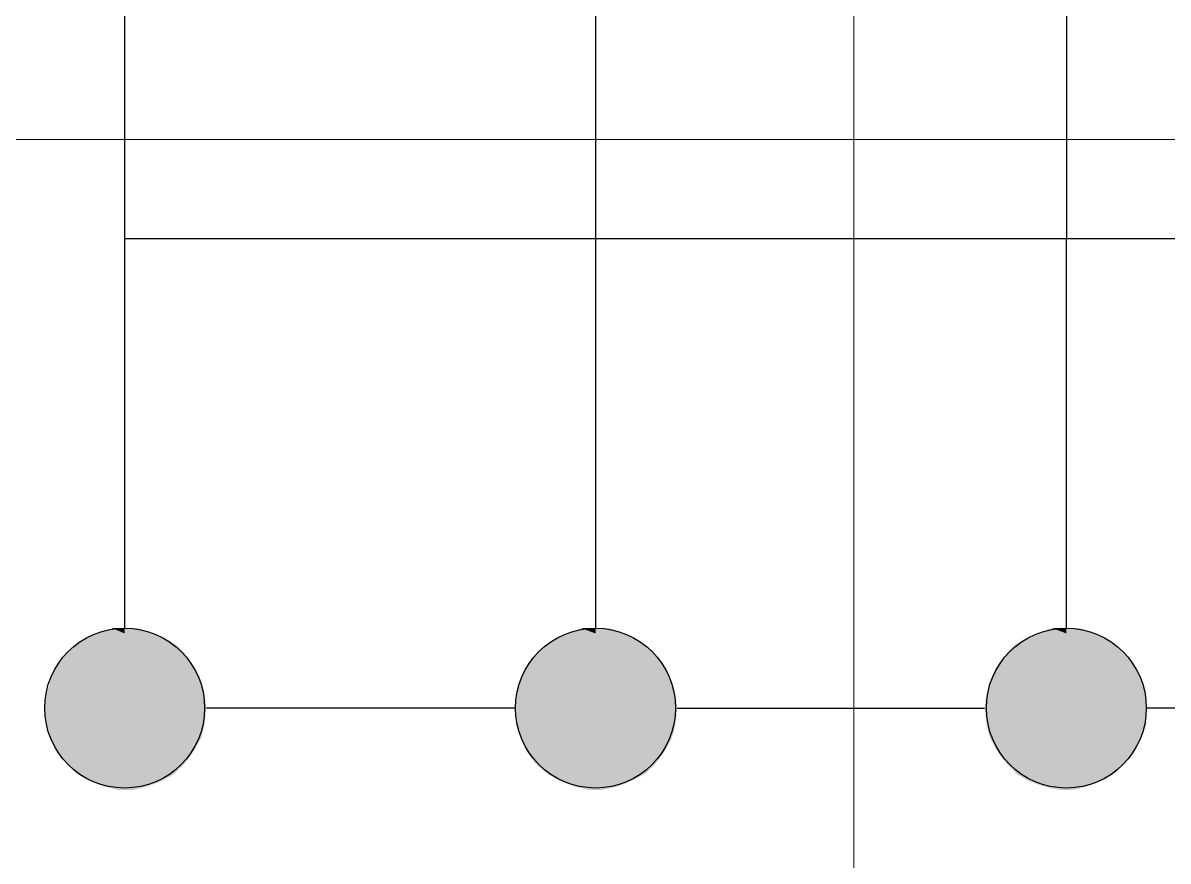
# Model space of a CAD drawing. Header units: millimetres. Extents: x 0 to 210, y 0 to 297.
# Drawn here: x 106.2 to 133.49, y 220.42 to 240.38 of the extents above; entities that cross this region are included whole.
import ezdxf

# ---------------------------------------------------------------- set-up
doc = ezdxf.new("R2010")
doc.units = ezdxf.units.MM
doc.layers.add('C00-00-00', color=7, linetype='Continuous')
for name, color, linetype, true_color in [('C00-00-FF', 5, 'Continuous', 0x0000ff), ('CBF-BF-BF', 7, 'Continuous', 0xbfbfbf), ('CFF-00-00', 1, 'Continuous', 0xff0000), ('CFF-00-FF', 6, 'Continuous', 0xff00ff)]:
    doc.layers.add(name, color=color, linetype=linetype, true_color=true_color)

msp = doc.modelspace()

# ---------------------------------------------------------------- hatches: boundary and pattern name
at = {"layer": 'C00-00-FF'}
h = msp.add_hatch(color=256, dxfattribs=at)
h.dxf.hatch_style = 2
h.paths.add_polyline_path([(108.331, 225.96475), (108.627333, 225.83775), (107.992333, 225.83775)])
h = msp.add_hatch(color=256, dxfattribs=at)
h.dxf.hatch_style = 2
h.paths.add_polyline_path([(108.627333, 225.96475), (108.331, 225.96475)])
h = msp.add_hatch(color=256, dxfattribs=at)
h.dxf.hatch_style = 2
h.paths.add_polyline_path([(108.331, 225.96475), (108.627333, 225.96475), (108.627333, 225.83775)])
h = msp.add_hatch(color=256, dxfattribs=at)
h.dxf.hatch_style = 2
h.paths.add_polyline_path([(108.627333, 225.96475), (108.966, 225.96475)])
h = msp.add_hatch(color=256, dxfattribs=at)
h.dxf.hatch_style = 2
h.paths.add_polyline_path([(108.627333, 225.96475), (109.304667, 225.83775), (108.627333, 225.83775)])
h = msp.add_hatch(color=256, dxfattribs=at)
h.dxf.hatch_style = 2
h.paths.add_polyline_path([(108.627333, 225.96475), (108.966, 225.96475), (109.304667, 225.83775)])
h = msp.add_hatch(color=256, dxfattribs=at)
h.dxf.hatch_style = 2
h.paths.add_polyline_path([(119.507, 225.96475), (119.845667, 225.83775), (119.210667, 225.83775)])
h = msp.add_hatch(color=256, dxfattribs=at)
h.dxf.hatch_style = 2
h.paths.add_polyline_path([(119.845667, 225.96475), (119.507, 225.96475)])
h = msp.add_hatch(color=256, dxfattribs=at)
h.dxf.hatch_style = 2
h.paths.add_polyline_path([(119.507, 225.96475), (119.845667, 225.96475), (119.845667, 225.83775)])
h = msp.add_hatch(color=256, dxfattribs=at)
h.dxf.hatch_style = 2
h.paths.add_polyline_path([(119.845667, 225.96475), (120.184333, 225.96475)])
h = msp.add_hatch(color=256, dxfattribs=at)
h.dxf.hatch_style = 2
h.paths.add_polyline_path([(119.845667, 225.96475), (120.523, 225.83775), (119.845667, 225.83775)])
h = msp.add_hatch(color=256, dxfattribs=at)
h.dxf.hatch_style = 2
h.paths.add_polyline_path([(119.845667, 225.96475), (120.184333, 225.96475), (120.523, 225.83775)])
h = msp.add_hatch(color=256, dxfattribs=at)
h.dxf.hatch_style = 2
h.paths.add_polyline_path([(130.725333, 225.96475), (131.064, 225.83775), (130.386667, 225.83775)])
h = msp.add_hatch(color=256, dxfattribs=at)
h.dxf.hatch_style = 2
h.paths.add_polyline_path([(131.064, 225.96475), (130.725333, 225.96475)])
h = msp.add_hatch(color=256, dxfattribs=at)
h.dxf.hatch_style = 2
h.paths.add_polyline_path([(130.725333, 225.96475), (131.064, 225.96475), (131.064, 225.83775)])
h = msp.add_hatch(color=256, dxfattribs=at)
h.dxf.hatch_style = 2
h.paths.add_polyline_path([(131.064, 225.96475), (131.402667, 225.96475)])
h = msp.add_hatch(color=256, dxfattribs=at)
h.dxf.hatch_style = 2
h.paths.add_polyline_path([(131.064, 225.96475), (131.699, 225.83775), (131.064, 225.83775)])
h = msp.add_hatch(color=256, dxfattribs=at)
h.dxf.hatch_style = 2
h.paths.add_polyline_path([(131.064, 225.96475), (131.402667, 225.96475), (131.699, 225.83775)])
h = msp.add_hatch(color=256, dxfattribs=at)
h.dxf.hatch_style = 2
h.paths.add_polyline_path([(107.696, 225.71075), (108.627333, 225.541417), (107.399667, 225.541417)])
h = msp.add_hatch(color=256, dxfattribs=at)
h.dxf.hatch_style = 2
h.paths.add_polyline_path([(107.992333, 225.83775), (108.627333, 225.71075), (107.696, 225.71075)])
h = msp.add_hatch(color=256, dxfattribs=at)
h.dxf.hatch_style = 2
h.paths.add_polyline_path([(107.696, 225.71075), (108.627333, 225.71075), (108.627333, 225.541417)])
h = msp.add_hatch(color=256, dxfattribs=at)
h.dxf.hatch_style = 2
h.paths.add_polyline_path([(107.992333, 225.83775), (108.627333, 225.83775), (108.627333, 225.71075)])
h = msp.add_hatch(color=256, dxfattribs=at)
h.dxf.hatch_style = 2
h.paths.add_polyline_path([(108.627333, 225.83775), (109.601, 225.71075), (108.627333, 225.71075)])
h = msp.add_hatch(color=256, dxfattribs=at)
h.dxf.hatch_style = 2
h.paths.add_polyline_path([(108.627333, 225.83775), (109.304667, 225.83775), (109.601, 225.71075)])
h = msp.add_hatch(color=256, dxfattribs=at)
h.dxf.hatch_style = 2
h.paths.add_polyline_path([(108.627333, 225.71075), (109.897333, 225.541417), (108.627333, 225.541417)])
h = msp.add_hatch(color=256, dxfattribs=at)
h.dxf.hatch_style = 2
h.paths.add_polyline_path([(108.627333, 225.71075), (109.601, 225.71075), (109.897333, 225.541417)])
h = msp.add_hatch(color=256, dxfattribs=at)
h.dxf.hatch_style = 2
h.paths.add_polyline_path([(118.872, 225.71075), (119.845667, 225.541417), (118.618, 225.541417)])
h = msp.add_hatch(color=256, dxfattribs=at)
h.dxf.hatch_style = 2
h.paths.add_polyline_path([(119.210667, 225.83775), (119.845667, 225.71075), (118.872, 225.71075)])
h = msp.add_hatch(color=256, dxfattribs=at)
h.dxf.hatch_style = 2
h.paths.add_polyline_path([(118.872, 225.71075), (119.845667, 225.71075), (119.845667, 225.541417)])
h = msp.add_hatch(color=256, dxfattribs=at)
h.dxf.hatch_style = 2
h.paths.add_polyline_path([(119.210667, 225.83775), (119.845667, 225.83775), (119.845667, 225.71075)])
h = msp.add_hatch(color=256, dxfattribs=at)
h.dxf.hatch_style = 2
h.paths.add_polyline_path([(119.845667, 225.83775), (120.819333, 225.71075), (119.845667, 225.71075)])
h = msp.add_hatch(color=256, dxfattribs=at)
h.dxf.hatch_style = 2
h.paths.add_polyline_path([(119.845667, 225.83775), (120.523, 225.83775), (120.819333, 225.71075)])
h = msp.add_hatch(color=256, dxfattribs=at)
h.dxf.hatch_style = 2
h.paths.add_polyline_path([(119.845667, 225.71075), (121.073333, 225.541417), (119.845667, 225.541417)])
h = msp.add_hatch(color=256, dxfattribs=at)
h.dxf.hatch_style = 2
h.paths.add_polyline_path([(119.845667, 225.71075), (120.819333, 225.71075), (121.073333, 225.541417)])
h = msp.add_hatch(color=256, dxfattribs=at)
h.dxf.hatch_style = 2
h.paths.add_polyline_path([(130.090333, 225.71075), (131.064, 225.541417), (129.794, 225.541417)])
h = msp.add_hatch(color=256, dxfattribs=at)
h.dxf.hatch_style = 2
h.paths.add_polyline_path([(130.386667, 225.83775), (131.064, 225.71075), (130.090333, 225.71075)])
h = msp.add_hatch(color=256, dxfattribs=at)
h.dxf.hatch_style = 2
h.paths.add_polyline_path([(130.090333, 225.71075), (131.064, 225.71075), (131.064, 225.541417)])
h = msp.add_hatch(color=256, dxfattribs=at)
h.dxf.hatch_style = 2
h.paths.add_polyline_path([(130.386667, 225.83775), (131.064, 225.83775), (131.064, 225.71075)])
h = msp.add_hatch(color=256, dxfattribs=at)
h.dxf.hatch_style = 2
h.paths.add_polyline_path([(131.064, 225.83775), (132.037667, 225.71075), (131.064, 225.71075)])
h = msp.add_hatch(color=256, dxfattribs=at)
h.dxf.hatch_style = 2
h.paths.add_polyline_path([(131.064, 225.83775), (131.699, 225.83775), (132.037667, 225.71075)])
h = msp.add_hatch(color=256, dxfattribs=at)
h.dxf.hatch_style = 2
h.paths.add_polyline_path([(131.064, 225.71075), (132.291667, 225.541417), (131.064, 225.541417)])
h = msp.add_hatch(color=256, dxfattribs=at)
h.dxf.hatch_style = 2
h.paths.add_polyline_path([(131.064, 225.71075), (132.037667, 225.71075), (132.291667, 225.541417)])
h = msp.add_hatch(color=256, dxfattribs=at)
h.dxf.hatch_style = 2
h.paths.add_polyline_path([(107.399667, 225.541417), (108.627333, 225.287417), (107.188, 225.287417)])
h = msp.add_hatch(color=256, dxfattribs=at)
h.dxf.hatch_style = 2
h.paths.add_polyline_path([(107.399667, 225.541417), (108.627333, 225.541417), (108.627333, 225.287417)])
h = msp.add_hatch(color=256, dxfattribs=at)
h.dxf.hatch_style = 2
h.paths.add_polyline_path([(108.627333, 225.541417), (110.109, 225.287417), (108.627333, 225.287417)])
h = msp.add_hatch(color=256, dxfattribs=at)
h.dxf.hatch_style = 2
h.paths.add_polyline_path([(108.627333, 225.541417), (109.897333, 225.541417), (110.109, 225.287417)])
h = msp.add_hatch(color=256, dxfattribs=at)
h.dxf.hatch_style = 2
h.paths.add_polyline_path([(118.618, 225.541417), (119.845667, 225.287417), (118.364, 225.287417)])
h = msp.add_hatch(color=256, dxfattribs=at)
h.dxf.hatch_style = 2
h.paths.add_polyline_path([(118.618, 225.541417), (119.845667, 225.541417), (119.845667, 225.287417)])
h = msp.add_hatch(color=256, dxfattribs=at)
h.dxf.hatch_style = 2
h.paths.add_polyline_path([(119.845667, 225.541417), (121.327333, 225.287417), (119.845667, 225.287417)])
h = msp.add_hatch(color=256, dxfattribs=at)
h.dxf.hatch_style = 2
h.paths.add_polyline_path([(119.845667, 225.541417), (121.073333, 225.541417), (121.327333, 225.287417)])
h = msp.add_hatch(color=256, dxfattribs=at)
h.dxf.hatch_style = 2
h.paths.add_polyline_path([(129.794, 225.541417), (131.064, 225.287417), (129.582333, 225.287417)])
h = msp.add_hatch(color=256, dxfattribs=at)
h.dxf.hatch_style = 2
h.paths.add_polyline_path([(129.794, 225.541417), (131.064, 225.541417), (131.064, 225.287417)])
h = msp.add_hatch(color=256, dxfattribs=at)
h.dxf.hatch_style = 2
h.paths.add_polyline_path([(131.064, 225.541417), (132.545667, 225.287417), (131.064, 225.287417)])
h = msp.add_hatch(color=256, dxfattribs=at)
h.dxf.hatch_style = 2
h.paths.add_polyline_path([(131.064, 225.541417), (132.291667, 225.541417), (132.545667, 225.287417)])
h = msp.add_hatch(color=256, dxfattribs=at)
h.dxf.hatch_style = 2
h.paths.add_polyline_path([(107.188, 225.287417), (108.627333, 224.991083), (106.976333, 224.991083)])
h = msp.add_hatch(color=256, dxfattribs=at)
h.dxf.hatch_style = 2
h.paths.add_polyline_path([(107.188, 225.287417), (108.627333, 225.287417), (108.627333, 224.991083)])
h = msp.add_hatch(color=256, dxfattribs=at)
h.dxf.hatch_style = 2
h.paths.add_polyline_path([(108.627333, 225.287417), (110.320667, 224.991083), (108.627333, 224.991083)])
h = msp.add_hatch(color=256, dxfattribs=at)
h.dxf.hatch_style = 2
h.paths.add_polyline_path([(108.627333, 225.287417), (110.109, 225.287417), (110.320667, 224.991083)])
h = msp.add_hatch(color=256, dxfattribs=at)
h.dxf.hatch_style = 2
h.paths.add_polyline_path([(118.364, 225.287417), (119.845667, 224.991083), (118.194667, 224.991083)])
h = msp.add_hatch(color=256, dxfattribs=at)
h.dxf.hatch_style = 2
h.paths.add_polyline_path([(118.364, 225.287417), (119.845667, 225.287417), (119.845667, 224.991083)])
h = msp.add_hatch(color=256, dxfattribs=at)
h.dxf.hatch_style = 2
h.paths.add_polyline_path([(119.845667, 225.287417), (121.539, 224.991083), (119.845667, 224.991083)])
h = msp.add_hatch(color=256, dxfattribs=at)
h.dxf.hatch_style = 2
h.paths.add_polyline_path([(119.845667, 225.287417), (121.327333, 225.287417), (121.539, 224.991083)])
h = msp.add_hatch(color=256, dxfattribs=at)
h.dxf.hatch_style = 2
h.paths.add_polyline_path([(129.582333, 225.287417), (131.064, 224.991083), (129.370667, 224.991083)])
h = msp.add_hatch(color=256, dxfattribs=at)
h.dxf.hatch_style = 2
h.paths.add_polyline_path([(129.582333, 225.287417), (131.064, 225.287417), (131.064, 224.991083)])
h = msp.add_hatch(color=256, dxfattribs=at)
h.dxf.hatch_style = 2
h.paths.add_polyline_path([(131.064, 225.287417), (132.715, 224.991083), (131.064, 224.991083)])
h = msp.add_hatch(color=256, dxfattribs=at)
h.dxf.hatch_style = 2
h.paths.add_polyline_path([(131.064, 225.287417), (132.545667, 225.287417), (132.715, 224.991083)])
h = msp.add_hatch(color=256, dxfattribs=at)
h.dxf.hatch_style = 2
h.paths.add_polyline_path([(106.976333, 224.991083), (108.627333, 224.69475), (106.849333, 224.69475)])
h = msp.add_hatch(color=256, dxfattribs=at)
h.dxf.hatch_style = 2
h.paths.add_polyline_path([(106.976333, 224.991083), (108.627333, 224.991083), (108.627333, 224.69475)])
h = msp.add_hatch(color=256, dxfattribs=at)
h.dxf.hatch_style = 2
h.paths.add_polyline_path([(108.627333, 224.991083), (110.447667, 224.69475), (108.627333, 224.69475)])
h = msp.add_hatch(color=256, dxfattribs=at)
h.dxf.hatch_style = 2
h.paths.add_polyline_path([(108.627333, 224.991083), (110.320667, 224.991083), (110.447667, 224.69475)])
h = msp.add_hatch(color=256, dxfattribs=at)
h.dxf.hatch_style = 2
h.paths.add_polyline_path([(118.194667, 224.991083), (119.845667, 224.69475), (118.025333, 224.69475)])
h = msp.add_hatch(color=256, dxfattribs=at)
h.dxf.hatch_style = 2
h.paths.add_polyline_path([(118.194667, 224.991083), (119.845667, 224.991083), (119.845667, 224.69475)])
h = msp.add_hatch(color=256, dxfattribs=at)
h.dxf.hatch_style = 2
h.paths.add_polyline_path([(119.845667, 224.991083), (121.666, 224.69475), (119.845667, 224.69475)])
h = msp.add_hatch(color=256, dxfattribs=at)
h.dxf.hatch_style = 2
h.paths.add_polyline_path([(119.845667, 224.991083), (121.539, 224.991083), (121.666, 224.69475)])
h = msp.add_hatch(color=256, dxfattribs=at)
h.dxf.hatch_style = 2
h.paths.add_polyline_path([(129.370667, 224.991083), (131.064, 224.69475), (129.243667, 224.69475)])
h = msp.add_hatch(color=256, dxfattribs=at)
h.dxf.hatch_style = 2
h.paths.add_polyline_path([(129.370667, 224.991083), (131.064, 224.991083), (131.064, 224.69475)])
h = msp.add_hatch(color=256, dxfattribs=at)
h.dxf.hatch_style = 2
h.paths.add_polyline_path([(131.064, 224.991083), (132.884333, 224.69475), (131.064, 224.69475)])
h = msp.add_hatch(color=256, dxfattribs=at)
h.dxf.hatch_style = 2
h.paths.add_polyline_path([(131.064, 224.991083), (132.715, 224.991083), (132.884333, 224.69475)])
h = msp.add_hatch(color=256, dxfattribs=at)
h.dxf.hatch_style = 2
h.paths.add_polyline_path([(106.849333, 224.69475), (108.627333, 224.398417), (106.764667, 224.398417)])
h = msp.add_hatch(color=256, dxfattribs=at)
h.dxf.hatch_style = 2
h.paths.add_polyline_path([(106.849333, 224.69475), (108.627333, 224.69475), (108.627333, 224.398417)])
h = msp.add_hatch(color=256, dxfattribs=at)
h.dxf.hatch_style = 2
h.paths.add_polyline_path([(108.627333, 224.69475), (110.532333, 224.398417), (108.627333, 224.398417)])
h = msp.add_hatch(color=256, dxfattribs=at)
h.dxf.hatch_style = 2
h.paths.add_polyline_path([(108.627333, 224.69475), (110.447667, 224.69475), (110.532333, 224.398417)])
h = msp.add_hatch(color=256, dxfattribs=at)
h.dxf.hatch_style = 2
h.paths.add_polyline_path([(118.025333, 224.69475), (119.845667, 224.398417), (117.940667, 224.398417)])
h = msp.add_hatch(color=256, dxfattribs=at)
h.dxf.hatch_style = 2
h.paths.add_polyline_path([(118.025333, 224.69475), (119.845667, 224.69475), (119.845667, 224.398417)])
h = msp.add_hatch(color=256, dxfattribs=at)
h.dxf.hatch_style = 2
h.paths.add_polyline_path([(119.845667, 224.69475), (121.750667, 224.398417), (119.845667, 224.398417)])
h = msp.add_hatch(color=256, dxfattribs=at)
h.dxf.hatch_style = 2
h.paths.add_polyline_path([(119.845667, 224.69475), (121.666, 224.69475), (121.750667, 224.398417)])
h = msp.add_hatch(color=256, dxfattribs=at)
h.dxf.hatch_style = 2
h.paths.add_polyline_path([(129.243667, 224.69475), (131.064, 224.398417), (129.159, 224.398417)])
h = msp.add_hatch(color=256, dxfattribs=at)
h.dxf.hatch_style = 2
h.paths.add_polyline_path([(129.243667, 224.69475), (131.064, 224.69475), (131.064, 224.398417)])
h = msp.add_hatch(color=256, dxfattribs=at)
h.dxf.hatch_style = 2
h.paths.add_polyline_path([(131.064, 224.69475), (132.969, 224.398417), (131.064, 224.398417)])
h = msp.add_hatch(color=256, dxfattribs=at)
h.dxf.hatch_style = 2
h.paths.add_polyline_path([(131.064, 224.69475), (132.884333, 224.69475), (132.969, 224.398417)])
h = msp.add_hatch(color=256, dxfattribs=at)
h.dxf.hatch_style = 2
h.paths.add_polyline_path([(106.764667, 224.398417), (108.627333, 224.05975), (106.722333, 224.05975)])
h = msp.add_hatch(color=256, dxfattribs=at)
h.dxf.hatch_style = 2
h.paths.add_polyline_path([(106.764667, 224.398417), (108.627333, 224.398417), (108.627333, 224.05975)])
h = msp.add_hatch(color=256, dxfattribs=at)
h.dxf.hatch_style = 2
h.paths.add_polyline_path([(108.627333, 224.398417), (110.574667, 224.05975), (108.627333, 224.05975)])
h = msp.add_hatch(color=256, dxfattribs=at)
h.dxf.hatch_style = 2
h.paths.add_polyline_path([(108.627333, 224.398417), (110.532333, 224.398417), (110.574667, 224.05975)])
h = msp.add_hatch(color=256, dxfattribs=at)
h.dxf.hatch_style = 2
h.paths.add_polyline_path([(117.940667, 224.398417), (119.845667, 224.05975), (117.940667, 224.05975)])
h = msp.add_hatch(color=256, dxfattribs=at)
h.dxf.hatch_style = 2
h.paths.add_polyline_path([(117.940667, 224.398417), (119.845667, 224.398417), (119.845667, 224.05975)])
h = msp.add_hatch(color=256, dxfattribs=at)
h.dxf.hatch_style = 2
h.paths.add_polyline_path([(119.845667, 224.398417), (121.793, 224.05975), (119.845667, 224.05975)])
h = msp.add_hatch(color=256, dxfattribs=at)
h.dxf.hatch_style = 2
h.paths.add_polyline_path([(119.845667, 224.398417), (121.750667, 224.398417), (121.793, 224.05975)])
h = msp.add_hatch(color=256, dxfattribs=at)
h.dxf.hatch_style = 2
h.paths.add_polyline_path([(129.159, 224.398417), (131.064, 224.05975), (129.116667, 224.05975)])
h = msp.add_hatch(color=256, dxfattribs=at)
h.dxf.hatch_style = 2
h.paths.add_polyline_path([(129.159, 224.398417), (131.064, 224.398417), (131.064, 224.05975)])
h = msp.add_hatch(color=256, dxfattribs=at)
h.dxf.hatch_style = 2
h.paths.add_polyline_path([(131.064, 224.398417), (132.969, 224.05975), (131.064, 224.05975)])
h = msp.add_hatch(color=256, dxfattribs=at)
h.dxf.hatch_style = 2
h.paths.add_polyline_path([(131.064, 224.398417), (132.969, 224.398417), (132.969, 224.05975)])
h = msp.add_hatch(color=256, dxfattribs=at)
h.dxf.hatch_style = 2
h.paths.add_polyline_path([(106.722333, 224.05975), (110.532333, 223.67875), (106.764667, 223.67875)])
h = msp.add_hatch(color=256, dxfattribs=at)
h.dxf.hatch_style = 2
h.paths.add_polyline_path([(106.722333, 224.05975), (110.574667, 224.05975), (110.532333, 223.67875)])
h = msp.add_hatch(color=256, dxfattribs=at)
h.dxf.hatch_style = 2
h.paths.add_polyline_path([(117.940667, 224.05975), (121.750667, 223.67875), (117.940667, 223.67875)])
h = msp.add_hatch(color=256, dxfattribs=at)
h.dxf.hatch_style = 2
h.paths.add_polyline_path([(117.940667, 224.05975), (121.793, 224.05975), (121.750667, 223.67875)])
h = msp.add_hatch(color=256, dxfattribs=at)
h.dxf.hatch_style = 2
h.paths.add_polyline_path([(129.116667, 224.05975), (132.969, 223.67875), (129.159, 223.67875)])
h = msp.add_hatch(color=256, dxfattribs=at)
h.dxf.hatch_style = 2
h.paths.add_polyline_path([(129.116667, 224.05975), (132.969, 224.05975), (132.969, 223.67875)])
h = msp.add_hatch(color=256, dxfattribs=at)
h.dxf.hatch_style = 2
h.paths.add_polyline_path([(106.764667, 223.67875), (110.447667, 223.340083), (106.849333, 223.340083)])
h = msp.add_hatch(color=256, dxfattribs=at)
h.dxf.hatch_style = 2
h.paths.add_polyline_path([(106.764667, 223.67875), (110.532333, 223.67875), (110.447667, 223.340083)])
h = msp.add_hatch(color=256, dxfattribs=at)
h.dxf.hatch_style = 2
h.paths.add_polyline_path([(117.940667, 223.67875), (121.666, 223.340083), (118.067667, 223.340083)])
h = msp.add_hatch(color=256, dxfattribs=at)
h.dxf.hatch_style = 2
h.paths.add_polyline_path([(117.940667, 223.67875), (121.750667, 223.67875), (121.666, 223.340083)])
h = msp.add_hatch(color=256, dxfattribs=at)
h.dxf.hatch_style = 2
h.paths.add_polyline_path([(129.159, 223.67875), (132.842, 223.340083), (129.243667, 223.340083)])
h = msp.add_hatch(color=256, dxfattribs=at)
h.dxf.hatch_style = 2
h.paths.add_polyline_path([(129.159, 223.67875), (132.969, 223.67875), (132.842, 223.340083)])
h = msp.add_hatch(color=256, dxfattribs=at)
h.dxf.hatch_style = 2
h.paths.add_polyline_path([(106.849333, 223.340083), (110.278333, 223.04375), (107.018667, 223.04375)])
h = msp.add_hatch(color=256, dxfattribs=at)
h.dxf.hatch_style = 2
h.paths.add_polyline_path([(106.849333, 223.340083), (110.447667, 223.340083), (110.278333, 223.04375)])
h = msp.add_hatch(color=256, dxfattribs=at)
h.dxf.hatch_style = 2
h.paths.add_polyline_path([(118.067667, 223.340083), (121.496667, 223.04375), (118.194667, 223.04375)])
h = msp.add_hatch(color=256, dxfattribs=at)
h.dxf.hatch_style = 2
h.paths.add_polyline_path([(118.067667, 223.340083), (121.666, 223.340083), (121.496667, 223.04375)])
h = msp.add_hatch(color=256, dxfattribs=at)
h.dxf.hatch_style = 2
h.paths.add_polyline_path([(129.243667, 223.340083), (132.672667, 223.04375), (129.413, 223.04375)])
h = msp.add_hatch(color=256, dxfattribs=at)
h.dxf.hatch_style = 2
h.paths.add_polyline_path([(129.243667, 223.340083), (132.842, 223.340083), (132.672667, 223.04375)])
h = msp.add_hatch(color=256, dxfattribs=at)
h.dxf.hatch_style = 2
h.paths.add_polyline_path([(107.018667, 223.04375), (110.066667, 222.747417), (107.230333, 222.747417)])
h = msp.add_hatch(color=256, dxfattribs=at)
h.dxf.hatch_style = 2
h.paths.add_polyline_path([(107.018667, 223.04375), (110.278333, 223.04375), (110.066667, 222.747417)])
h = msp.add_hatch(color=256, dxfattribs=at)
h.dxf.hatch_style = 2
h.paths.add_polyline_path([(118.194667, 223.04375), (121.285, 222.747417), (118.406333, 222.747417)])
h = msp.add_hatch(color=256, dxfattribs=at)
h.dxf.hatch_style = 2
h.paths.add_polyline_path([(118.194667, 223.04375), (121.496667, 223.04375), (121.285, 222.747417)])
h = msp.add_hatch(color=256, dxfattribs=at)
h.dxf.hatch_style = 2
h.paths.add_polyline_path([(129.413, 223.04375), (132.461, 222.747417), (129.624667, 222.747417)])
h = msp.add_hatch(color=256, dxfattribs=at)
h.dxf.hatch_style = 2
h.paths.add_polyline_path([(129.413, 223.04375), (132.672667, 223.04375), (132.461, 222.747417)])
h = msp.add_hatch(color=256, dxfattribs=at)
h.dxf.hatch_style = 2
h.paths.add_polyline_path([(107.230333, 222.747417), (109.812667, 222.493417), (107.484333, 222.493417)])
h = msp.add_hatch(color=256, dxfattribs=at)
h.dxf.hatch_style = 2
h.paths.add_polyline_path([(107.230333, 222.747417), (110.066667, 222.747417), (109.812667, 222.493417)])
h = msp.add_hatch(color=256, dxfattribs=at)
h.dxf.hatch_style = 2
h.paths.add_polyline_path([(118.406333, 222.747417), (121.031, 222.493417), (118.702667, 222.493417)])
h = msp.add_hatch(color=256, dxfattribs=at)
h.dxf.hatch_style = 2
h.paths.add_polyline_path([(118.406333, 222.747417), (121.285, 222.747417), (121.031, 222.493417)])
h = msp.add_hatch(color=256, dxfattribs=at)
h.dxf.hatch_style = 2
h.paths.add_polyline_path([(129.624667, 222.747417), (132.207, 222.493417), (129.878667, 222.493417)])
h = msp.add_hatch(color=256, dxfattribs=at)
h.dxf.hatch_style = 2
h.paths.add_polyline_path([(129.624667, 222.747417), (132.461, 222.747417), (132.207, 222.493417)])
h = msp.add_hatch(color=256, dxfattribs=at)
h.dxf.hatch_style = 2
h.paths.add_polyline_path([(107.484333, 222.493417), (109.516333, 222.324083), (107.780667, 222.324083)])
h = msp.add_hatch(color=256, dxfattribs=at)
h.dxf.hatch_style = 2
h.paths.add_polyline_path([(107.484333, 222.493417), (109.812667, 222.493417), (109.516333, 222.324083)])
h = msp.add_hatch(color=256, dxfattribs=at)
h.dxf.hatch_style = 2
h.paths.add_polyline_path([(118.702667, 222.493417), (120.692333, 222.324083), (118.999, 222.324083)])
h = msp.add_hatch(color=256, dxfattribs=at)
h.dxf.hatch_style = 2
h.paths.add_polyline_path([(118.702667, 222.493417), (121.031, 222.493417), (120.692333, 222.324083)])
h = msp.add_hatch(color=256, dxfattribs=at)
h.dxf.hatch_style = 2
h.paths.add_polyline_path([(129.878667, 222.493417), (131.910667, 222.324083), (130.175, 222.324083)])
h = msp.add_hatch(color=256, dxfattribs=at)
h.dxf.hatch_style = 2
h.paths.add_polyline_path([(129.878667, 222.493417), (132.207, 222.493417), (131.910667, 222.324083)])
h = msp.add_hatch(color=256, dxfattribs=at)
h.dxf.hatch_style = 2
h.paths.add_polyline_path([(107.780667, 222.324083), (109.177667, 222.197083), (108.119333, 222.197083)])
h = msp.add_hatch(color=256, dxfattribs=at)
h.dxf.hatch_style = 2
h.paths.add_polyline_path([(107.780667, 222.324083), (109.516333, 222.324083), (109.177667, 222.197083)])
h = msp.add_hatch(color=256, dxfattribs=at)
h.dxf.hatch_style = 2
h.paths.add_polyline_path([(108.119333, 222.197083), (108.839, 222.112417), (108.458, 222.112417)])
h = msp.add_hatch(color=256, dxfattribs=at)
h.dxf.hatch_style = 2
h.paths.add_polyline_path([(108.119333, 222.197083), (109.177667, 222.197083), (108.839, 222.112417)])
h = msp.add_hatch(color=256, dxfattribs=at)
h.dxf.hatch_style = 2
h.paths.add_polyline_path([(118.999, 222.324083), (120.396, 222.197083), (119.337667, 222.197083)])
h = msp.add_hatch(color=256, dxfattribs=at)
h.dxf.hatch_style = 2
h.paths.add_polyline_path([(118.999, 222.324083), (120.692333, 222.324083), (120.396, 222.197083)])
h = msp.add_hatch(color=256, dxfattribs=at)
h.dxf.hatch_style = 2
h.paths.add_polyline_path([(119.337667, 222.197083), (120.015, 222.112417), (119.676333, 222.112417)])
h = msp.add_hatch(color=256, dxfattribs=at)
h.dxf.hatch_style = 2
h.paths.add_polyline_path([(119.337667, 222.197083), (120.396, 222.197083), (120.015, 222.112417)])
h = msp.add_hatch(color=256, dxfattribs=at)
h.dxf.hatch_style = 2
h.paths.add_polyline_path([(130.175, 222.324083), (131.572, 222.197083), (130.513667, 222.197083)])
h = msp.add_hatch(color=256, dxfattribs=at)
h.dxf.hatch_style = 2
h.paths.add_polyline_path([(130.175, 222.324083), (131.910667, 222.324083), (131.572, 222.197083)])
h = msp.add_hatch(color=256, dxfattribs=at)
h.dxf.hatch_style = 2
h.paths.add_polyline_path([(130.513667, 222.197083), (131.233333, 222.112417), (130.894667, 222.112417)])
h = msp.add_hatch(color=256, dxfattribs=at)
h.dxf.hatch_style = 2
h.paths.add_polyline_path([(130.513667, 222.197083), (131.572, 222.197083), (131.233333, 222.112417)])

# ---------------------------------------------------------------- linework, layer by layer
at = {"layer": 'C00-00-00', "lineweight": 25}
msp.add_lwpolyline([(121.793, 224.05975), (129.116667, 224.05975)], dxfattribs=at)
for centre in [(108.627333, 224.05975), (119.845667, 224.05975), (131.064, 224.05975)]:
    msp.add_circle(centre, 1.905, dxfattribs=at)
for points in [[(108.627333, 235.23575), (108.627333, 235.23575), (108.627333, 246.454083), (108.627333, 246.454083)], [(119.845667, 235.23575), (119.845667, 235.23575), (119.845667, 225.96475), (119.845667, 225.96475)], [(131.064, 225.96475), (131.064, 225.96475), (131.064, 235.23575), (131.064, 235.23575)], [(117.940667, 224.05975), (117.940667, 224.05975), (110.574667, 224.05975), (110.574667, 224.05975)], [(140.335, 224.05975), (140.335, 224.05975), (132.969, 224.05975), (132.969, 224.05975)]]:
    msp.add_open_spline(points, degree=3, dxfattribs=at)
at = {"layer": 'C00-00-FF', "lineweight": 25}
for points in [[(119.845667, 235.23575), (108.627333, 235.23575)], [(142.24, 235.23575), (131.064, 235.23575)]]:
    msp.add_lwpolyline(points, dxfattribs=at)
at = {"layer": 'CBF-BF-BF', "lineweight": 9}
for points in [[(126.000087, 0), (126.000087, 297.000083)], [(210.000144, 237.600067), (0, 237.600067)]]:
    msp.add_lwpolyline(points, dxfattribs=at)
at = {"layer": 'CFF-00-00', "lineweight": 25}
msp.add_lwpolyline([(108.627333, 225.96475), (108.627333, 235.23575)], dxfattribs=at)
at = {"layer": 'CFF-00-FF', "lineweight": 25}
for points in [[(119.845667, 246.454083), (119.845667, 235.23575)], [(131.064, 246.454083), (131.064, 235.23575), (119.845667, 235.23575)]]:
    msp.add_lwpolyline(points, dxfattribs=at)

doc.saveas('drawing.dxf')
